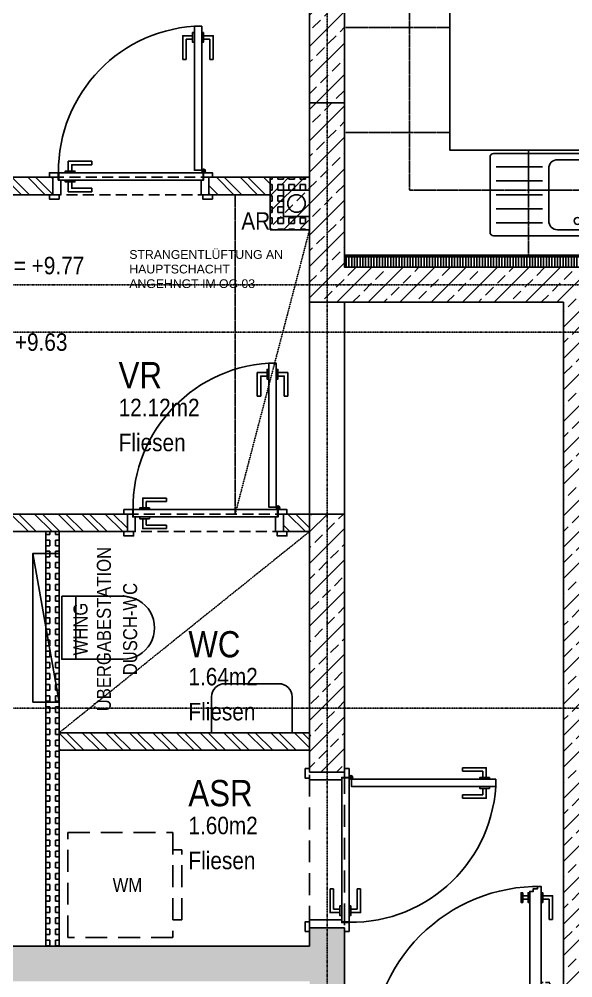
# Model space of a CAD drawing. Header units: millimetres. Extents: x -1798295 to -1733564, y -52013 to 52701.
# Drawn here: x -1746501 to -1743341, y -9183 to -3704 of the extents above; entities that cross this region are included whole.
import ezdxf
from ezdxf.enums import TextEntityAlignment as Align

# ---------------------------------------------------------------- set-up
doc = ezdxf.new("R2010")
doc.units = ezdxf.units.MM
for name, pattern in [('HIDDEN', [0.375, 0.25, -0.125]), ('HIDDEN2', [0.1875, 0.125, -0.0625]), ('STRICHPUNKT', [1, 0.5, -0.25, 0, -0.25])]:
    doc.linetypes.add(name, pattern=pattern)
for name, color, linetype in [('00_HLP---------M0', 6, 'Continuous'), ('00_HLP-G00-L03-M0', 6, 'Continuous'), ('01-SYM-G00-L03-M0', 8, 'Continuous'), ('01-TXT---------M0', 1, 'Continuous'), ('01-TXT---------PP', 1, 'Continuous'), ('01-TXT-G00-L03-M0', 1, 'Continuous'), ('02-AXO-G00-L03-M0', 8, 'STRICHPUNKT'), ('02-DIM-G00-L03-ACHSEN', 8, 'Continuous'), ('02-FIL-G00-L03-ORANGE', 40, 'Continuous'), ('02-FIL-G00-L03-STB', 8, 'Continuous'), ('02-HID---------M0', 8, 'HIDDEN2'), ('02-HID-G00-L03-M0', 8, 'HIDDEN2'), ('02-TWA---------M0', 4, 'Continuous'), ('02-TWA-G00-L03-M0', 4, 'Continuous'), ('02-ZWA---------M0', 2, 'Continuous'), ('02-ZWA-G00-L03-M0', 2, 'Continuous'), ('03-ANS-G00-L03-M0', 8, 'Continuous'), ('03-SYM-G00-L03-M0', 8, 'Continuous'), ('05-STO---------M0', 1, 'Continuous'), ('05-STO--------M0', 1, 'Continuous'), ('05-SYM---------M0', 8, 'Continuous'), ('05-SYM--------M0', 8, 'Continuous'), ('05-SYM-G00-L03-M0', 8, 'Continuous'), ('05_HLP---------M0', 6, 'Continuous'), ('07-SAN-G00-L03-FBHZG-EVERT', 8, 'Continuous'), ('07-SAN-G00-L03-Küche', 8, 'Continuous'), ('07-SAN-G00-L03-M0', 8, 'Continuous'), ('07-SYM-G00-L03-M0', 8, 'STRICHPUNKT')]:
    doc.layers.add(name, color=color, linetype=linetype)
doc.styles.add('ARIAL', font='arial.ttf', dxfattribs={"width": 0.85})
doc.styles.get("Standard").update_dxf_attribs({"font": 'arial.ttf'})
doc.dimstyles.new('pp chromy&schneider', dxfattribs={"dimscale": 0.005, "dimtxt": 25, "dimasz": 10, "dimexe": 0, "dimexo": 0, "dimgap": 5, "dimtad": 1, "dimdec": 1, "dimlfac": 100, "dimrnd": 0.1, "dimzin": 9, "dimdsep": 46, "dimtxsty": 'ARIAL', "dimblk": 'c&s kote', "dimcen": 0, "dimse1": 1, "dimse2": 1, "dimclrd": 8, "dimclrt": 8, "dimadec": 0, "dimazin": 0, "dimtfac": 0.75, "dimtdec": 1, "dimtix": 1, "dimtmove": 2, "dimatfit": 0, "dimldrblk": 'NONE', "dimfxl": 1, "dimtolj": 1, "dimlwd": -1, "dimarcsym": 0})
pattern_1 = [(135, (-2023605.96, -55861.88), (-67.35192, -67.351922), []), (135, (-2023605.96, -55816.97), (-67.35192, -67.351922), [])]

# ---------------------------------------------------------------- blocks, each defined once
blk = doc.blocks.new('c&s kote')
at = {"color": 8}
for p, q in [((0, -2), (0, 2)), ((0, 2), (0, -2)), ((-2, 0), (2, 0)), ((2, 0), (-2, 0))]:
    blk.add_line(p, q, dxfattribs=at)
blk.add_circle((0, 0), 0.5, dxfattribs=at)
blk = doc.blocks.new('*D277')
at = {"layer": '02-DIM-G00-L03-ACHSEN', "color": 8, "transparency": 16777216}
blk.add_arc((-1737493.3, 3998.1), 378.3, 0.0076, 89.9924, dxfattribs=at)
at = {"layer": 'Defpoints', "color": 0, "transparency": 16777216}
for p in [(-1737493.3, 6461.8), (-1737165.8, 4187.3), (-1768782.6, 3998.1), (-1735093.3, 3998.1), (-1737493.3, -28465.6)]:
    blk.add_point(p, dxfattribs=at)
at = {"layer": '02-DIM-G00-L03-ACHSEN', "color": 8, "transparency": 16777216, "xscale": 0.05, "yscale": 0.05, "zscale": 0.05}
for p, rotation in [((-1737493.3, 4376.4), 179.9962138351538), ((-1737115.1, 3998.1), 270.0037875515814)]:
    blk.add_blockref('c&s kote', p, dxfattribs=dict(at, rotation=rotation))
at = {"layer": '02-DIM-G00-L03-ACHSEN', "color": 8, "transparency": 16777216, "insert": (-1737225.8, 4265.7), "char_height": 0.125, "attachment_point": 5, "rotation": 315, "style": 'ARIAL'}
blk.add_mtext('\\A1;90.00°', dxfattribs=at)
blk = doc.blocks.new('_None')
blk = doc.blocks.new('*D278')
at = {"layer": '02-DIM-G00-L03-ACHSEN', "color": 8, "transparency": 16777216}
blk.add_arc((-1765663.3, -25395.2), 946.5, 179.3155, 269.997, dxfattribs=at)
at = {"layer": 'Defpoints', "color": 0, "transparency": 16777216}
for p in [(-1765663.3, 6461.8), (-1768706, -25358.7), (-1735093.3, -25762.1), (-1766486.8, -25861.9), (-1765663.3, -28465.6)]:
    blk.add_point(p, dxfattribs=at)
at = {"layer": '02-DIM-G00-L03-ACHSEN', "color": 8, "transparency": 16777216, "xscale": 0.05, "yscale": 0.05, "zscale": 0.05}
for p, rotation in [((-1766609.8, -25383.9), 89.31399766154718), ((-1765663.3, -26341.7), 359.998487369845)]:
    blk.add_blockref('c&s kote', p, dxfattribs=dict(at, rotation=rotation))
at = {"layer": '02-DIM-G00-L03-ACHSEN', "color": 8, "transparency": 16777216, "insert": (-1766336.6, -26060.4), "char_height": 0.125, "attachment_point": 5, "rotation": 314.6562, "style": 'ARIAL'}
blk.add_mtext('\\A1;90.69°', dxfattribs=at)
blk = doc.blocks.new('*D279')
at = {"layer": '02-DIM-G00-L03-ACHSEN', "color": 8, "transparency": 16777216}
blk.add_arc((-1737493.3, -25733.3), 916.3, 270.0031, 359.3094, dxfattribs=at)
at = {"layer": 'Defpoints', "color": 0, "transparency": 16777216}
for p in [(-1737493.3, 6461.8), (-1768706, -25358.7), (-1735093.3, -25762.1), (-1737038.4, -26528.6), (-1737493.3, -28465.6)]:
    blk.add_point(p, dxfattribs=at)
at = {"layer": '02-DIM-G00-L03-ACHSEN', "color": 8, "transparency": 16777216, "xscale": 0.05, "yscale": 0.05, "zscale": 0.05}
for p, rotation in [((-1736577.1, -25744.2), 89.31092105198894), ((-1737493.3, -26649.5), 180.0015639796901)]:
    blk.add_blockref('c&s kote', p, dxfattribs=dict(at, rotation=rotation))
at = {"layer": '02-DIM-G00-L03-ACHSEN', "color": 8, "transparency": 16777216, "insert": (-1736849.4, -26385), "char_height": 0.125, "attachment_point": 5, "rotation": 44.6562, "style": 'ARIAL'}
blk.add_mtext('\\A1;89.31°', dxfattribs=at)
blk = doc.blocks.new('01-SQM')
at = {"layer": '01-TXT---------M0', "color": 1, "style": 'ARIAL', "width": 0.85}
blk.add_attdef('ROOM', (0, 0), '', height=0.15, dxfattribs=at)
blk.add_attdef('AREA', text='', height=0.1, dxfattribs=at).set_placement((0, -0.06), align=Align.TOP_LEFT)
at = {"layer": '01-TXT---------PP', "color": 1, "style": 'ARIAL', "width": 0.85}
blk.add_attdef('NR', text='', height=0.15, dxfattribs=at).set_placement((-0.1173, 0), align=Align.RIGHT)
blk.add_attdef('FLOOR', text='', height=0.1, dxfattribs=at).set_placement((0, -0.26), align=Align.TOP_LEFT)
blk = doc.blocks.new('WET')
at = {"layer": '02-TWA---------M0'}
for points in [[(-0.545, 0), (-0.545, 0.2)], [(0.545, 0), (0.545, 0.2)]]:
    blk.add_lwpolyline(points, dxfattribs=at)
at = {"layer": '02-ZWA---------M0'}
for points in [[(-0.545, 0), (-0.545, -0.07)], [(0.545, 0), (0.545, -0.07)]]:
    blk.add_lwpolyline(points, dxfattribs=at)
at = {"layer": '05-STO---------M0'}
for points in [[(-0.54, 0.058), (-0.52, 0.058), (-0.52, 0.063, 0.414214), (-0.525, 0.068), (-0.545, 0.068)], [(0.54, 0.058), (0.52, 0.058), (0.52, 0.063, -0.414214), (0.525, 0.068), (0.545, 0.068)], [(-0.54, -0.01), (-0.52, -0.01), (-0.52, -0.015, -0.414214), (-0.525, -0.02), (-0.545, -0.02)], [(0.54, -0.01), (0.52, -0.01), (0.52, -0.015, 0.414214), (0.525, -0.02), (0.545, -0.02)]]:
    blk.add_lwpolyline(points, format="xyb", close=True, dxfattribs=at)
for points in [[(-0.464, -0.01), (-0.54, -0.01), (-0.54, 0.058), (-0.45, 0.058), (-0.45, 0.058), (-0.45, 0.058), (-0.45, 0.0195), (-0.464, 0.0195), (-0.464, -0.01)], [(0.464, -0.01), (0.54, -0.01), (0.54, 0.058), (0.45, 0.058), (0.45, 0.058), (0.45, 0.058), (0.45, 0.0195), (0.464, 0.0195), (0.464, -0.01)]]:
    blk.add_lwpolyline(points, dxfattribs=at)
at = {"layer": '05-SYM---------M0'}
for p, q in [((-0.422, -0.908), (-0.392, -0.908)), ((-0.422, -0.928), (-0.392, -0.928))]:
    blk.add_line(p, q, dxfattribs=at)
for points in [[(0.545, 0.018), (-0.545, 0.018)], [(-0.432, -0.061), (-0.432, -0.061), (-0.452, -0.061), (-0.452, -0.046), (-0.476, -0.046), (-0.476, -0.032), (-0.496, -0.032), (-0.496, -0.982), (-0.476, -0.982), (-0.476, -0.968), (-0.452, -0.968), (-0.452, -0.953), (-0.432, -0.953), (-0.432, -0.061)], [(-0.491, -0.021), (-0.481, -0.021)], [(-0.486, -0.026), (-0.486, -0.016)], [(-0.506, -0.928), (-0.562, -0.928), (-0.562, -0.793)], [(-0.542, -0.793), (-0.562, -0.793)], [(-0.506, -0.908), (-0.542, -0.908), (-0.542, -0.793)], [(-0.496, -0.9455), (-0.506, -0.9455), (-0.506, -0.8905), (-0.496, -0.8905)], [(-0.432, -0.9455), (-0.422, -0.9455), (-0.422, -0.8905), (-0.432, -0.8905)], [(-0.392, -0.9455), (-0.382, -0.9455), (-0.382, -0.8905), (-0.392, -0.8905)], [(-0.392, -0.9455), (-0.392, -0.8905)]]:
    blk.add_lwpolyline(points, dxfattribs=at)
at = {"layer": '05-SYM---------M0', "linetype": 'HIDDEN2', "ltscale": 0.2}
blk.add_lwpolyline([(-0.496, -0.142), (-0.546, -0.142), (-0.546, -0.432), (-0.496, -0.432)], close=True, dxfattribs=at)
at = {"layer": '05-SYM---------M0'}
blk.add_circle((-0.486, -0.021), 0.01, dxfattribs=at)
blk.add_arc((-0.486, -0.021), 0.9611, 269.4038, 0.6558, dxfattribs=at)
at = {"layer": '05_HLP---------M0'}
for p, q in [((0.401, 0.043), (0.401, 0.073)), ((0.421, 0.043), (0.421, 0.073))]:
    blk.add_line(p, q, dxfattribs=at)
for points in [[(0.4385, 0.073), (0.4385, 0.083), (0.3835, 0.083), (0.3835, 0.073)], [(0.4385, 0.073), (0.3835, 0.073)], [(-0.446, 0.033), (-0.446, 0.033), (-0.446, 0.013), (-0.461, 0.013), (-0.461, -0.011), (-0.475, -0.011), (-0.475, -0.031), (0.475, -0.031), (0.475, -0.011), (0.461, -0.011), (0.461, 0.013), (0.446, 0.013), (0.446, 0.033), (-0.446, 0.033)], [(0.4385, 0.033), (0.4385, 0.043), (0.3835, 0.043), (0.3835, 0.033)], [(0.421, -0.041), (0.421, -0.097), (0.286, -0.097)], [(0.401, -0.041), (0.401, -0.077), (0.286, -0.077)], [(0.4385, -0.031), (0.4385, -0.041), (0.3835, -0.041), (0.3835, -0.031)], [(0.286, -0.077), (0.286, -0.097)]]:
    blk.add_lwpolyline(points, dxfattribs=at)
blk = doc.blocks.new('01-HK1')
for p, q in [((-0.0005, -0.0742), (-0.0005, 0.0742)), ((0.0737, 0), (-0.0747, 0))]:
    blk.add_line(p, q)
blk.add_circle((-0.0005, 0), 0.0586)
for points in [[(-0.0005, 0.0586), (0.0409, 0.0414), (-0.0005, 0)], [(-0.0005, 0), (0.0581, 0), (0.0409, 0.0414)], [(-0.0591, 0), (-0.0419, -0.0414), (-0.0005, 0)], [(-0.0419, -0.0414), (-0.0005, -0.0586), (-0.0005, 0)]]:
    blk.add_solid(points)
at = {"layer": '01-TXT---------M0', "color": 8, "style": 'ARIAL', "width": 0.85}
blk.add_attdef('HEIGHT', text='', height=0.1, dxfattribs=at).set_placement((0, 0.2), align=Align.TOP_CENTER)
blk = doc.blocks.new('07-WM')
at = {"linetype": 'HIDDEN', "ltscale": 0.5}
blk.add_lwpolyline([(0.05, -0.05), (0.05, -0.65), (0.65, -0.65), (0.65, -0.05)], close=True, dxfattribs=at)
blk.add_lwpolyline([(0.65, -0.15), (0.7, -0.15), (0.7, -0.55), (0.65, -0.55)], dxfattribs=at)
blk = doc.blocks.new('07-WC')
blk.add_lwpolyline([(-0.015, -0.18), (-0.365, -0.18, -1), (-0.365, 0.18, 0), (-0.015, 0.18), (-0.015, -0.18)], format="xyb", close=True)
blk.add_lwpolyline([(-0.095, -0.18), (-0.095, 0.18)])
blk = doc.blocks.new('07-WT-WC')
blk.add_lwpolyline([(1.005, -0.015), (1.005, -0.22, -0.414214), (0.93, -0.295), (0.62, -0.295, -0.414214), (0.545, -0.22), (0.545, -0.015)], format="xyb", close=True)
blk = doc.blocks.new('TÜR-80_10er-WAND')
at = {"layer": '00_HLP---------M0'}
for points in [[(-0.3575, 0.027), (-0.3575, 0.083), (-0.2225, 0.083)], [(-0.3375, 0.027), (-0.3375, 0.063), (-0.2225, 0.063)], [(-0.2225, 0.063), (-0.2225, 0.083)], [(0.4, 0.017), (-0.4, 0.017)], [(-0.375, 0.017), (-0.375, 0.027), (-0.32, 0.027), (-0.32, 0.017)], [(-0.375, -0.025), (-0.375, -0.035), (-0.32, -0.035), (-0.32, -0.025)], [(-0.3575, -0.035), (-0.3575, -0.091), (-0.2225, -0.091)], [(-0.3375, -0.035), (-0.3375, -0.071), (-0.2225, -0.071)], [(-0.2225, -0.071), (-0.2225, -0.091)]]:
    blk.add_lwpolyline(points, dxfattribs=at)
blk.add_lwpolyline([(0.4115, -0.025), (-0.4115, -0.025), (-0.4115, -0.025), (-0.4115, 0.017), (0.4115, 0.017)], close=True, dxfattribs=at)
at = {"layer": '02-HID---------M0', "ltscale": 0.5}
for points in [[(0.445, 0.1), (-0.445, 0.1)], [(-0.445, 0), (0.445, 0)]]:
    blk.add_lwpolyline(points, dxfattribs=at)
at = {"layer": '02-ZWA---------M0'}
for points in [[(-0.445, 0.1), (-0.445, 0)], [(0.445, 0.1), (0.445, 0)]]:
    blk.add_lwpolyline(points, dxfattribs=at)
at = {"layer": '05-STO--------M0'}
for points in [[(-0.465, 0.1), (-0.465, 0.125), (-0.41, 0.125), (-0.41, 0.1), (-0.4, 0.1), (-0.4, 0.017), (-0.415, 0.017), (-0.415, -0.025), (-0.465, -0.025), (-0.465, 0)], [(0.465, 0.1), (0.465, 0.125), (0.41, 0.125), (0.41, 0.1), (0.4, 0.1), (0.4, 0.017), (0.415, 0.017), (0.415, -0.025), (0.465, -0.025), (0.465, 0)]]:
    blk.add_lwpolyline(points, dxfattribs=at)
at = {"layer": '05-SYM---------M0'}
for points in [[(0.352, -0.8085), (0.296, -0.8085), (0.296, -0.6735)], [(0.316, -0.6735), (0.296, -0.6735)], [(0.352, -0.7885), (0.316, -0.7885), (0.316, -0.6735)], [(0.414, -0.8085), (0.47, -0.8085), (0.47, -0.6735)], [(0.414, -0.7885), (0.45, -0.7885), (0.45, -0.6735)], [(0.45, -0.6735), (0.47, -0.6735)], [(0.362, -0.826), (0.352, -0.826), (0.352, -0.771), (0.362, -0.771)], [(0.404, -0.826), (0.414, -0.826), (0.414, -0.771), (0.404, -0.771)]]:
    blk.add_lwpolyline(points, dxfattribs=at)
at = {"layer": '05-SYM--------M0'}
blk.add_lwpolyline([(0.404, -0.0395), (0.404, -0.8625), (0.404, -0.8625), (0.362, -0.8625), (0.362, -0.0395)], close=True, dxfattribs=at)
for points in [[(0.41, -0.036), (0.42, -0.036)], [(0.415, -0.031), (0.415, -0.041)]]:
    blk.add_lwpolyline(points, dxfattribs=at)
blk.add_circle((0.415, -0.036), 0.01, dxfattribs=at)
blk.add_arc((0.415, -0.036), 0.8282, 176.3309, 266.3309, dxfattribs=at)
blk = doc.blocks.new('01-HK2')
for p, q in [((0, -0.098), (0, 0.098)), ((0.098, 0), (-0.098, 0))]:
    blk.add_line(p, q)
blk.add_circle((0, 0), 0.0773)
at = {"layer": '01-TXT---------M0', "color": 8, "style": 'ARIAL', "width": 0.85}
blk.add_attdef('HEIGHT', text='', height=0.1, rotation=360, dxfattribs=at).set_placement((0, 0.132), align=Align.BOTTOM_CENTER)
blk = doc.blocks.new('03-rar')
blk.add_circle((0, 0), 0.05)
at = {"layer": '01-TXT---------M0', "color": 8, "style": 'ARIAL', "width": 0.85}
blk.add_attdef('RR', text='', height=0.1, dxfattribs=at).set_placement((0, 0.1), align=Align.CENTER)
blk = doc.blocks.new('TÜR-80_20er-WAND')
at = {"layer": '00_HLP---------M0'}
for points in [[(-0.3575, 0.045), (-0.3575, 0.101), (-0.2225, 0.101)], [(-0.3375, 0.045), (-0.3375, 0.081), (-0.2225, 0.081)], [(-0.2225, 0.081), (-0.2225, 0.101)], [(-0.375, 0.035), (-0.375, 0.045), (-0.32, 0.045), (-0.32, 0.035)], [(0.4, -0.007), (-0.4, -0.007)], [(-0.375, -0.007), (-0.375, -0.017), (-0.32, -0.017), (-0.32, -0.007)], [(-0.3575, -0.017), (-0.3575, -0.073), (-0.2225, -0.073)], [(-0.3375, -0.017), (-0.3375, -0.053), (-0.2225, -0.053)], [(-0.2225, -0.053), (-0.2225, -0.073)]]:
    blk.add_lwpolyline(points, dxfattribs=at)
blk.add_lwpolyline([(0.4115, 0.035), (-0.4115, 0.035), (-0.4115, 0.035), (-0.4115, -0.007), (0.4115, -0.007)], close=True, dxfattribs=at)
at = {"layer": '02-HID---------M0'}
for points in [[(0.445, 0.01), (-0.445, 0.01)], [(-0.445, -0.19), (0.445, -0.19)]]:
    blk.add_lwpolyline(points, dxfattribs=at)
at = {"layer": '02-TWA---------M0'}
for points in [[(-0.445, -0.19), (-0.445, 0.01)], [(0.445, -0.19), (0.445, 0.01)]]:
    blk.add_lwpolyline(points, dxfattribs=at)
at = {"layer": '05-STO--------M0'}
for points in [[(-0.465, -0.19), (-0.465, -0.215), (-0.41, -0.215), (-0.41, -0.19), (-0.4, -0.19), (-0.4, -0.007), (-0.415, -0.007), (-0.415, 0.035), (-0.465, 0.035), (-0.465, 0.01)], [(0.465, -0.19), (0.465, -0.215), (0.41, -0.215), (0.41, -0.19), (0.4, -0.19), (0.4, -0.007), (0.415, -0.007), (0.415, 0.035), (0.465, 0.035), (0.465, 0.01)]]:
    blk.add_lwpolyline(points, dxfattribs=at)
at = {"layer": '05-SYM---------M0'}
for points in [[(0.362, 0.836), (0.352, 0.836), (0.352, 0.781), (0.362, 0.781)], [(0.404, 0.836), (0.414, 0.836), (0.414, 0.781), (0.404, 0.781)], [(0.352, 0.8185), (0.296, 0.8185), (0.296, 0.6835)], [(0.352, 0.7985), (0.316, 0.7985), (0.316, 0.6835)], [(0.414, 0.8185), (0.47, 0.8185), (0.47, 0.6835)], [(0.414, 0.7985), (0.45, 0.7985), (0.45, 0.6835)], [(0.316, 0.6835), (0.296, 0.6835)], [(0.45, 0.6835), (0.47, 0.6835)]]:
    blk.add_lwpolyline(points, dxfattribs=at)
at = {"layer": '05-SYM--------M0'}
blk.add_lwpolyline([(0.404, 0.0495), (0.404, 0.8725), (0.404, 0.8725), (0.362, 0.8725), (0.362, 0.0495)], close=True, dxfattribs=at)
for points in [[(0.41, 0.046), (0.42, 0.046)], [(0.415, 0.041), (0.415, 0.051)]]:
    blk.add_lwpolyline(points, dxfattribs=at)
blk.add_circle((0.415, 0.046), 0.01, dxfattribs=at)
blk.add_arc((0.415, 0.046), 0.8282, 93.6691, 183.6691, dxfattribs=at)
blk = doc.blocks.new('Spüle')
for points in [[(0.4, -0.02), (-0.26, -0.02, 0.414214), (-0.28, -0.04), (-0.28, -0.47, 0.414214), (-0.26, -0.49), (0.4, -0.49, 0.414214), (0.42, -0.47), (0.42, -0.04, 0.414214)], [(-0.195, -0.055), (0.035, -0.055, -0.414214), (0.085, -0.105), (0.085, -0.405, -0.414214), (0.035, -0.455), (-0.195, -0.455, -0.414214), (-0.245, -0.405), (-0.245, -0.105, -0.414214)]]:
    blk.add_lwpolyline(points, format="xyb", close=True)
for points in [[(0.12, -0.095), (0.385, -0.095)], [(0.12, -0.175), (0.385, -0.175)], [(0.12, -0.255), (0.385, -0.255)], [(0.12, -0.335), (0.385, -0.335)], [(0.12, -0.415), (0.385, -0.415)]]:
    blk.add_lwpolyline(points)
blk.add_circle((-0.08, -0.405), 0.02)

msp = doc.modelspace()

# ---------------------------------------------------------------- hatches: boundary and pattern name
at = {"layer": '02-FIL-G00-L03-ORANGE', "true_color": 0x636466}
h = msp.add_hatch(dxfattribs=at)
h.set_pattern_fill('ANSI32', color=251, scale=10, angle=197.046542, style=0)
h.set_pattern_definition(pattern_1)
h.paths.add_polyline_path([(-1746308.3324, -4606.8722), (-1750543.3324, -4606.8722), (-1750543.3324, -4706.8722), (-1748563.3324, -4706.8722), (-1748563.3324, -5411.8722), (-1748463.3324, -5411.8722), (-1748463.3324, -4706.8722), (-1746308.3324, -4706.8722)])
h = msp.add_hatch(dxfattribs=at)
h.set_pattern_fill('ANSI32', color=251, scale=10, angle=197.046542, style=0)
h.set_pattern_definition(pattern_1)
h.paths.add_polyline_path([(-1745068.3324, -4606.8722), (-1745418.3324, -4606.8722), (-1745418.3324, -4706.8722), (-1745068.3324, -4706.8722)])
h = msp.add_hatch(dxfattribs=at)
h.set_pattern_fill('SQUARE', color=251, scale=10, angle=197.046542, style=0)
h.set_pattern_definition([(90, (-1823605.963, -55861.873), (-31.75, -4e-07), [31.75, -31.75]), (180, (-1823605.963, -55861.873), (4e-07, -31.75), [31.75, -31.75])])
h.paths.add_polyline_path([(-1744993.3324, -4681.8722), (-1744843.3324, -4681.8722), (-1744843.3324, -4606.8722), (-1745068.3324, -4606.8722), (-1745068.3324, -4906.8722), (-1744843.3324, -4906.8722), (-1744843.3324, -4831.8722), (-1744993.3324, -4831.8722)])
h = msp.add_hatch(dxfattribs=at)
h.set_pattern_fill('GRATE', color=251, scale=20, angle=197.046542, style=0)
h.set_pattern_definition([(90.000001, (-2023605.963, -55861.876), (-15.875, -2e-07), []), (180, (-2023605.963, -55861.876), (8e-07, -63.5), [])])
h.paths.add_polyline_path([(-1744643.3324, -5051.8722), (-1744643.3324, -5121.8722), (-1740868.3324, -5121.8721), (-1740868.3324, -5051.8721)])
h = msp.add_hatch(dxfattribs=at)
h.set_pattern_fill('ANSI32', color=251, scale=10, angle=197.046542, style=0)
h.set_pattern_definition(pattern_1)
h.paths.add_polyline_path([(-1745883.3324, -6531.8722), (-1747418.3324, -6531.8722), (-1747418.3324, -6631.8722), (-1745883.3324, -6631.8722)])
h = msp.add_hatch(dxfattribs=at)
h.set_pattern_fill('ANSI32', color=251, scale=10, angle=197.046542, style=0)
h.set_pattern_definition([(135, (-1823605.96, -55861.87), (-67.35192, -67.35192), []), (135, (-1823605.96, -55816.97), (-67.35192, -67.35192), [])])
h.paths.add_polyline_path([(-1744843.3324, -6531.8722), (-1744993.3324, -6531.8722), (-1744993.3324, -6631.8722), (-1744843.3327, -6631.8722), (-1744843.3324, -6631.8719)])
h = msp.add_hatch(dxfattribs=at)
h.set_pattern_fill('SQUARE', color=251, scale=10, angle=197.046542, style=0)
h.set_pattern_definition([(90, (-1823605.963, -55861.873), (-31.75, -4e-07), [31.75, -31.75]), (180, (-1823605.963, -55861.873), (4e-07, -31.75), [31.75, -31.75])])
h.paths.add_polyline_path([(-1746273.3324, -6631.8722), (-1746348.3324, -6631.8722), (-1746348.3324, -9001.8722), (-1746273.3324, -9001.8722), (-1746273.3324, -7881.8722)])
h = msp.add_hatch(dxfattribs=at)
h.set_pattern_fill('ANSI32', color=251, scale=10, angle=197.046542, style=0)
h.set_pattern_definition([(135, (-1823605.96, -55861.87), (-67.35192, -67.35192), []), (135, (-1823605.96, -55816.97), (-67.35192, -67.35192), [])])
h.paths.add_polyline_path([(-1744843.3324, -7781.8722), (-1746273.3324, -7781.8722), (-1746273.3324, -7881.8722), (-1744843.3324, -7881.8722)])
at = {"layer": '02-FIL-G00-L03-STB', "true_color": 0x636466}
h = msp.add_hatch(dxfattribs=at)
h.set_pattern_fill('ANSI33', color=251, scale=20, angle=107.046542, style=0)
h.set_pattern_definition([(45, (-1823605.96, -55861.87), (-89.80256, 89.80256), []), (45, (-1823516.16, -55861.87), (-89.80256, 89.80256), [63.5, -31.75])])
h.paths.add_polyline_path([(-1744643.3325, -2581.8721), (-1744843.3325, -2581.8721), (-1744843.3324, -4181.8721), (-1744643.3324, -4181.8721)])
h.paths.add_polyline_path([(-1744643.3325, -2181.8722), (-1744843.3325, -2181.8722), (-1744843.3325, -2581.8721), (-1744643.3325, -2581.8721)])
h = msp.add_hatch(dxfattribs=at)
h.set_pattern_fill('ANSI33', color=251, scale=20, angle=107.046542, style=0)
h.set_pattern_definition([(45, (-1823605.96, -55861.87), (-89.80256, 89.80256), []), (45, (-1823516.16, -55861.87), (-89.80256, 89.80256), [63.5, -31.75])])
h.paths.add_polyline_path([(-1744643.3324, -8896.8722), (-1744843.3324, -8896.8722), (-1744843.3324, -9001.8722), (-1746273.3324, -9001.8722), (-1748463.3324, -9001.8722), (-1748463.3324, -8621.8722), (-1748463.3324, -7311.8722), (-1750973.3324, -7311.8722), (-1750973.3324, -8521.8722), (-1750973.3324, -8591.8722), (-1755463.3324, -8591.8723), (-1755463.3324, -5591.8723), (-1753293.3324, -5591.8723), (-1753293.3324, -5467.8723), (-1753293.3324, -5467.8723), (-1753293.3324, -5391.8723), (-1755463.3324, -5391.8723), (-1755463.3324, -3891.8723), (-1756403.3324, -3891.8723), (-1756403.3324, -4091.8723), (-1755663.3324, -4091.8723), (-1755663.3324, -5291.8723), (-1755663.3324, -5291.8723), (-1755663.3324, -7691.8723), (-1755663.3324, -8896.8723), (-1755463.3324, -8896.8723), (-1755463.3324, -8791.8723), (-1752473.3324, -8791.8723), (-1752473.3324, -8876.8723), (-1752273.3324, -8876.8723), (-1752273.3324, -8791.8722), (-1750773.3324, -8791.8722), (-1750773.3324, -7511.8722), (-1748663.3324, -7511.8722), (-1748663.3324, -9841.8722), (-1748463.3324, -9841.8722), (-1748463.3324, -9201.8722), (-1747863.3324, -9201.8722), (-1745143.3324, -9201.8722), (-1745143.3324, -9201.8721), (-1744843.3324, -9201.8721), (-1744843.3324, -9736.8721), (-1744843.3324, -9841.8722), (-1744643.3324, -9841.8722), (-1744563.3324, -9841.8722), (-1744563.3324, -9641.8722), (-1744563.3324, -9571.8722), (-1744643.3324, -9571.8722)])
h = msp.add_hatch(dxfattribs=at)
h.set_pattern_fill('ANSI33', color=251, scale=20, angle=107.046542, style=0)
h.set_pattern_definition([(45, (-1823605.96, -55861.87), (-89.80256, 89.80256), []), (45, (-1823516.16, -55861.87), (-89.80256, 89.80256), [63.5, -31.75])])
h.paths.add_polyline_path([(-1738443.3379, -5121.8721), (-1740443.3324, -5121.8721), (-1740443.3324, -3931.8721), (-1740519.3325, -3931.8721), (-1740519.3325, -3931.8721), (-1740643.3324, -3931.8721), (-1740643.3324, -4896.8721), (-1740643.3324, -5121.8721), (-1744643.3324, -5121.8722), (-1744643.3324, -4181.8721), (-1744843.3324, -4181.8721), (-1744843.3324, -4606.8722), (-1745068.3324, -4606.8722), (-1745068.3324, -4906.8722), (-1744843.3324, -4906.8722), (-1744843.3324, -5321.8722), (-1743393.3324, -5321.8721), (-1743393.3324, -9641.8721), (-1743473.3324, -9641.8721), (-1743473.3324, -9841.8721), (-1743393.3324, -9841.8721), (-1743393.3323, -12626.8721), (-1743193.3323, -12626.8721), (-1743193.3324, -5321.8721), (-1739623.3324, -5321.8721), (-1739623.3324, -6211.8721), (-1739499.3324, -6211.8721), (-1739499.3324, -6211.8721), (-1739423.3324, -6211.8721), (-1739423.3324, -5321.8721), (-1738443.3379, -5321.8721)])
h = msp.add_hatch(dxfattribs=at)
h.set_pattern_fill('ANSI33', color=251, scale=20, angle=107.046542, style=0)
h.set_pattern_definition([(45, (-2023605.96, -55861.88), (-89.80256, 89.80256), []), (45, (-2023516.16, -55861.88), (-89.80256, 89.80256), [63.5, -31.75])])
h.paths.add_polyline_path([(-1744643.3324, -6531.8722), (-1744843.3324, -6531.8722), (-1744843.3324, -8006.8722), (-1744643.3324, -8006.8722)])

# ---------------------------------------------------------------- linework, layer by layer
at = {"layer": '02-AXO-G00-L03-M0', "color": 251, "true_color": 0x636466}
for points in [[(-1744743.3326, 6461.826), (-1744743.3321, -28465.6158)], [(-1768705.9639, -5221.8725), (-1735093.3324, -5221.872)], [(-1768705.9639, -5491.8725), (-1735093.3324, -5491.872)], [(-1768705.9639, -7641.8725), (-1735093.3324, -7641.872)]]:
    msp.add_lwpolyline(points, dxfattribs=at)
at = {"layer": '02-HID-G00-L03-M0', "color": 251, "true_color": 0x636466}
for p, q in [((-1744843.3324, -5321.8722), (-1744843.3324, -6531.8722)), ((-1744643.3324, -6531.8722), (-1744643.3324, -5321.8722))]:
    msp.add_line(p, q, dxfattribs=at)
msp.add_lwpolyline([(-1744843.3324, -4181.8721), (-1744643.3324, -4181.8721)], dxfattribs=at)
at = {"layer": '02-HID-G00-L03-M0', "color": 251, "ltscale": 0.5, "true_color": 0x636466}
for points in [[(-1745268.3324, -4706.8722), (-1745268.3324, -6531.8722)], [(-1745268.3324, -6531.8722), (-1744843.3324, -4906.8722)], [(-1746273.3324, -7781.8722), (-1744843.3324, -6631.872)]]:
    msp.add_lwpolyline(points, dxfattribs=at)
at = {"layer": '02-TWA-G00-L03-M0', "color": 251, "true_color": 0x636466}
for p, q in [((-1743393.3324, -9641.8721), (-1743393.3324, -5321.8721)), ((-1744843.3324, -6531.8722), (-1744643.3324, -6531.8722)), ((-1744843.3324, -9001.8722), (-1744843.3324, -8896.8722)), ((-1744643.3324, -8896.8722), (-1744643.3324, -9641.8722)), ((-1744843.3324, -9001.8722), (-1748463.3324, -9001.8722))]:
    msp.add_line(p, q, dxfattribs=at)
for points in [[(-1743393.3324, -5321.8721), (-1744843.3324, -5321.8722), (-1744843.3325, -2181.8722)], [(-1740643.3324, -5121.8721), (-1744643.3324, -5121.8722), (-1744643.3325, -2181.8722)], [(-1744843.3324, -8006.8722), (-1744843.3324, -6531.8722)], [(-1744643.3324, -8006.8722), (-1744643.3324, -6531.8722)]]:
    msp.add_lwpolyline(points, dxfattribs=at)
at = {"layer": '02-ZWA-G00-L03-M0', "color": 251, "true_color": 0x636466}
for p, q in [((-1744993.3324, -6531.8722), (-1744843.3324, -6531.8722)), ((-1747418.3324, -6631.8722), (-1745883.3324, -6631.8722)), ((-1744993.3324, -6631.8722), (-1744843.3327, -6631.8722))]:
    msp.add_line(p, q, dxfattribs=at)
for points in [[(-1746308.3324, -4606.8722), (-1750543.3324, -4606.8722)], [(-1744843.3324, -4606.8722), (-1745418.3324, -4606.8722)], [(-1744843.3324, -4606.8722), (-1745068.3324, -4606.8722), (-1745068.3324, -4906.8722), (-1744843.3324, -4906.8722)], [(-1746308.3324, -4706.8722), (-1748463.3324, -4706.8722)], [(-1745068.3324, -4706.8722), (-1745418.3324, -4706.8722)], [(-1744843.3324, -4681.8722), (-1744993.3324, -4681.8722), (-1744993.3324, -4831.8722), (-1744843.3324, -4831.8722)], [(-1744643.3324, -5051.8722), (-1740868.3324, -5051.8721)], [(-1747418.3324, -6531.8722), (-1745883.3324, -6531.8722)], [(-1746348.3324, -9001.8722), (-1746348.3324, -6631.8722)], [(-1746273.3324, -9001.8722), (-1746273.3324, -6631.8722)], [(-1746273.3324, -7781.8722), (-1744843.3324, -7781.8722)], [(-1746273.3324, -7881.8722), (-1744843.3324, -7881.8722)]]:
    msp.add_lwpolyline(points, dxfattribs=at)
at = {"layer": '03-ANS-G00-L03-M0', "color": 251, "true_color": 0x636466}
msp.add_lwpolyline([(-1744993.3324, -4681.8722), (-1744843.3324, -4681.8722), (-1744843.3324, -4831.8722), (-1744993.3324, -4831.8722)], close=True, dxfattribs=at)
at = {"layer": '07-SAN-G00-L03-FBHZG-EVERT', "color": 251, "true_color": 0x636466}
msp.add_lwpolyline([(-1746273.3324, -7606.8722), (-1746423.3324, -7606.8722), (-1746423.3324, -6756.8722), (-1746273.3324, -6756.8722)], close=True, dxfattribs=at)
msp.add_lwpolyline([(-1746273.3324, -7606.8722), (-1746423.3324, -6756.8722)], dxfattribs=at)
at = {"layer": '07-SAN-G00-L03-Küche', "color": 251, "linetype": 'HIDDEN2', "ltscale": 0.5, "true_color": 0x636466}
for points in [[(-1742393.3324, -4681.8721), (-1744273.3324, -4681.8722), (-1744273.3325, -2181.8722)], [(-1744043.3324, -3751.8721), (-1744643.3324, -3751.8722)], [(-1744043.3324, -4351.8721), (-1744643.3324, -4351.8722)], [(-1743593.3324, -4451.8721), (-1743593.3324, -5051.8721)]]:
    msp.add_lwpolyline(points, dxfattribs=at)
at = {"layer": '07-SAN-G00-L03-M0', "color": 251, "true_color": 0x636466}
msp.add_lwpolyline([(-1740643.3324, -4451.8721), (-1744043.3324, -4451.8721), (-1744043.3324, -3151.8721), (-1742123.3324, -3151.8721), (-1742123.3325, -2151.8721), (-1744643.3325, -2151.8722), (-1744643.3324, -5051.8722), (-1740868.3324, -5051.8721), (-1740868.3324, -4896.8721), (-1740643.3324, -4896.8721)], close=True, dxfattribs=at)

# ---------------------------------------------------------------- block references
at = {"layer": '01-SYM-G00-L03-M0', "color": 251, "true_color": 0x636466, "xscale": 999.9999999999995, "yscale": 999.9999999999995, "zscale": 999.9999999999995, "rotation": 4.1967718438e-05}
msp.add_blockref('01-HK1', (-1746805.9639, -5261.8722), dxfattribs=at).add_auto_attribs({'HEIGHT': 'FOK WOHNUNG = +9.77'})
at = {"layer": '01-SYM-G00-L03-M0', "color": 251, "true_color": 0x636466}
ref = msp.add_blockref('01-HK2', (-1746806.4744, -5703.2797), dxfattribs=dict(at, xscale=757.5757580601241, yscale=757.5757580654307, zscale=757.5757580681659, rotation=7.109025043e-07))
ref.add_attrib('HEIGHT', 'RDOK OG 03 = +9.63', dxfattribs={"layer": '01-TXT---------M0', "color": 8, "height": 100, "rotation": 0.0000007, "style": 'ARIAL', "width": 0.85}).set_placement((-1746806.4744, -5629.061), align=Align.BOTTOM_CENTER)
at = {"layer": '01-TXT-G00-L03-M0', "color": 251, "true_color": 0x636466, "xscale": 999.9999999999995, "yscale": 999.9999999999995, "zscale": 999.9999999999995, "rotation": 6.854662978e-07}
msp.add_blockref('01-SQM', (-1745933.6276, -5813.0958), dxfattribs=at).add_auto_attribs({'ROOM': 'VR', 'AREA': '12.12m2', 'FLOOR': 'Fliesen'})
at = {"layer": '01-TXT-G00-L03-M0', "color": 251, "true_color": 0x636466}
ref = msp.add_blockref('01-SQM', (-1745535.3135, -7351.2372), dxfattribs=dict(at, xscale=999.9999999999995, yscale=999.9999999999995, zscale=999.9999999999995, rotation=6.862385873e-07))
ref.add_attrib('ROOM', 'WC', (-1745535.3135, -7351.2372), dxfattribs={"layer": '01-TXT---------M0', "color": 1, "height": 150, "rotation": 0.0000007, "style": 'ARIAL', "oblique": 360, "width": 0.85})
ref.add_attrib('AREA', '1.64m2', dxfattribs={"layer": '01-TXT---------M0', "color": 1, "height": 100, "rotation": 0.0000007, "style": 'ARIAL', "width": 0.85}).set_placement((-1745535.3135, -7411.2372), align=Align.TOP_LEFT)
ref.add_attrib('FLOOR', 'Fliesen', dxfattribs={"layer": '01-TXT---------PP', "color": 1, "height": 100, "rotation": 0.0000007, "style": 'ARIAL', "width": 0.85}).set_placement((-1745535.3135, -7611.2372), align=Align.TOP_LEFT)
ref = msp.add_blockref('01-SQM', (-1745535.3135, -8201.8722), dxfattribs=dict(at, xscale=999.9999999999995, yscale=999.9999999999995, zscale=999.9999999999995, rotation=6.862385873e-07))
ref.add_attrib('ROOM', 'ASR', (-1745535.3135, -8201.8722), dxfattribs={"layer": '01-TXT---------M0', "color": 1, "height": 150, "rotation": 0.0000007, "style": 'ARIAL', "oblique": 360, "width": 0.85})
ref.add_attrib('AREA', '1.60m2', dxfattribs={"layer": '01-TXT---------M0', "color": 1, "height": 100, "rotation": 0.0000007, "style": 'ARIAL', "width": 0.85}).set_placement((-1745535.3135, -8261.8722), align=Align.TOP_LEFT)
ref.add_attrib('FLOOR', 'Fliesen', dxfattribs={"layer": '01-TXT---------PP', "color": 1, "height": 100, "rotation": 0.0000007, "style": 'ARIAL', "width": 0.85}).set_placement((-1745535.3135, -8461.8722), align=Align.TOP_LEFT)
at = {"layer": '03-SYM-G00-L03-M0', "color": 251, "true_color": 0x636466}
ref = msp.add_blockref('03-rar', (-1744918.3324, -4756.8722), dxfattribs=dict(at, xscale=999.9999999999995, yscale=999.9999999999995, zscale=999.9999999999995, rotation=6.923291714e-07))
ref.add_attrib('RR', 'AR', dxfattribs={"layer": '01-TXT---------M0', "color": 8, "height": 100, "rotation": 0.0000007, "style": 'ARIAL', "width": 0.85}).set_placement((-1745068.3324, -4906.8722), align=Align.RIGHT)
at = {"layer": '05-SYM-G00-L03-M0', "color": 251, "true_color": 0x636466, "yscale": 999.9999999999995, "zscale": 999.9999999999995}
for name, p, xscale, rotation in [('TÜR-80_10er-WAND', (-1745863.3324, -4606.8722), -999.9999999999995, 180.0000008865234), ('TÜR-80_10er-WAND', (-1745438.3324, -6531.8722), -999.9999999999995, 180.0000008865234), ('TÜR-80_20er-WAND', (-1744653.3324, -8451.8722), -999.9999999999995, 270.0000005025121), ('WET', (-1744018.3324, -9641.8721), 999.9999999999995, 180.0000006847066)]:
    msp.add_blockref(name, p, dxfattribs=dict(at, xscale=xscale, rotation=rotation))
at = {"layer": '07-SAN-G00-L03-Küche', "color": 251, "true_color": 0x636466, "xscale": -999.9999999999995, "yscale": 999.9999999999995, "zscale": 999.9999999999995, "rotation": 7.12581274e-07}
msp.add_blockref('Spüle', (-1743393.3324, -4451.8721), dxfattribs=at)
at = {"layer": '07-SAN-G00-L03-M0', "color": 251, "true_color": 0x636466, "yscale": 999.9999999999995, "zscale": 999.9999999999995}
for name, p, xscale, rotation in [('07-WC', (-1746273.3324, -7181.8722), 999.9999999999995, 180.0000006333354), ('07-WT-WC', (-1745948.3324, -7796.8722), -999.9999999999995, 180.0000006396439), ('07-WM', (-1746273.3324, -9001.8722), -999.9999999999995, 180.0000006978779)]:
    msp.add_blockref(name, p, dxfattribs=dict(at, xscale=xscale, rotation=rotation))

# ---------------------------------------------------------------- texts
at = {"layer": '00_HLP-G00-L03-M0', "color": 251, "linetype": 'HIDDEN2', "true_color": 0x636466, "insert": (-1745872.5375, -5023.7145), "char_height": 50, "width": 916.143163, "attachment_point": 1, "rotation": 0.0000007}
msp.add_mtext('{\\fArial|b0|i0|c0|p34;STRANGENTLÜFTUNG AN HAUPTSCHACHT ANGEHNGT IM OG 03}', dxfattribs=at)
at = {"layer": '07-SAN-G00-L03-FBHZG-EVERT', "color": 251, "true_color": 0x636466, "insert": (-1745976.8577, -7189.4745), "char_height": 80, "width": 1165, "attachment_point": 8, "rotation": 90.0000007, "style": 'ARIAL'}
msp.add_mtext('WHNG ÜBERGABESTATION', dxfattribs=at)
at = {"layer": '07-SAN-G00-L03-M0', "color": 251, "true_color": 0x636466, "insert": (-1745826.8577, -7189.4745), "char_height": 80, "width": 1165, "attachment_point": 8, "rotation": 90.0000007, "style": 'ARIAL'}
msp.add_mtext('DUSCH-WC', dxfattribs=at)
at = {"layer": '07-SYM-G00-L03-M0', "color": 251, "linetype": 'Continuous', "true_color": 0x636466, "insert": (-1745883.3324, -8651.8722), "char_height": 80, "width": 505.386808, "attachment_point": 5, "rotation": 0.0000007, "style": 'ARIAL'}
msp.add_mtext('WM', dxfattribs=at)

# ---------------------------------------------------------------- dimensions: what is measured, and where the dimension line sits
at = {"layer": '02-DIM-G00-L03-ACHSEN', "color": 251, "true_color": 0x636466}
for base, line1, line2, picture, middle in [((-1737165.7549, 4187.2537), ((-1768782.5963, 3998.1263), (-1735093.3325, 3998.1267)), ((-1737493.3326, 6461.8261), (-1737493.3321, -28465.6157)), '*D277', (-1737225.8037, 4265.6555)), ((-1737038.3742, -26528.5927), ((-1737493.3326, 6461.8261), (-1737493.3321, -28465.6157)), ((-1768705.9637, -25358.7014), (-1735093.3322, -25762.0526)), '*D279', (-1736849.392, -26384.9664)), ((-1766486.8046, -25861.902), ((-1765663.3326, 6461.8257), (-1765663.3321, -28465.6161)), ((-1768705.9637, -25358.7014), (-1735093.3322, -25762.0526)), '*D278', (-1766336.5652, -26060.4157))]:
    dim = msp.add_angular_dim_2l(base=base, line1=line1, line2=line2, dimstyle='pp chromy&schneider', override={"dimzin": 8, "dimadec": 2}, dxfattribs=at)
    dim.commit()
    dim.dimension.update_dxf_attribs({"geometry": picture, "text_midpoint": middle})

doc.saveas('drawing.dxf')
